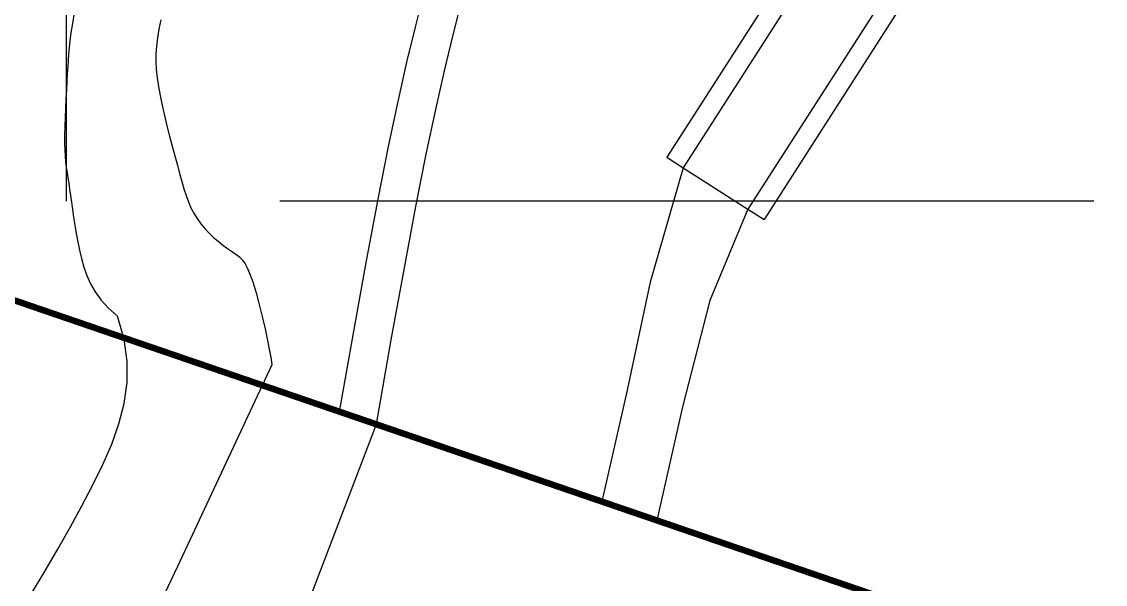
# Model space of a CAD drawing. Header units: millimetres. Extents: x -244126 to 368105, y -173968 to 259060.
# Drawn here: x -170386.5 to -170204.3, y 87924.4 to 88019 of the extents above; entities that cross this region are included whole.
import ezdxf
from ezdxf.xclip import XClip

# ---------------------------------------------------------------- set-up
doc = ezdxf.new("R2010")
doc.units = ezdxf.units.MM
doc.header["$MEASUREMENT"] = 0
doc.header["$XCLIPFRAME"] = 0
doc.linetypes.add('HIDDEN', pattern=[9.525, 6.35, -3.175])
for name, color, linetype in [('CPP-LINE1', 1, 'Continuous'), ('POCH Draft 01', 241, 'Continuous'), ('Top Slope', 11, 'Continuous'), ('WALL', 2, 'Continuous')]:
    doc.layers.add(name, color=color, linetype=linetype)

# ---------------------------------------------------------------- blocks, each defined once
blk = doc.blocks.new('A$Cd4a0c64f')
at = {"layer": 'POCH Draft 01', "color": 8}
for points in [[(274.361, 549.059), (275.425, 550.834), (276.437, 552.563), (277.397, 554.251), (278.301, 555.904), (279.147, 557.525), (279.928, 559.121), (280.618, 560.704), (281.185, 562.288), (281.598, 563.887), (281.826, 565.514), (281.837, 567.184), (281.6, 568.909), (281.083, 570.704)], [(293.114, 566.906), (285.739, 551.172), (279.243, 537.497)]]:
    blk.add_lwpolyline(points, dxfattribs=at)
blk = doc.blocks.new('A$C69619acb')
at = {"layer": 'WALL', "color": 1}
blk.add_lwpolyline([(158.369, 626.189), (160.933, 659.859), (204.833, 766.844), (241.603, 841.4), (265.184, 887.99), (286.545, 934.318), (301.263, 972.832)], dxfattribs=at)
blk = doc.blocks.new('A$C015d2ecd')
at = {"layer": 'WALL', "color": 8}
for p, q in [((24.003, 29.5), (0.003, 29.5)), ((0.003, 29.5), (0.003, 28)), ((0.003, 28), (0.001, 22)), ((0.001, 22), (0, 20.5)), ((70.439, 20.5), (0, 20.5))]:
    blk.add_line(p, q, dxfattribs=at)
at = {"layer": 'WALL', "color": 1}
for p, q in [((31.503, 28), (0.003, 28)), ((69.581, 22), (0.001, 22))]:
    blk.add_line(p, q, dxfattribs=at)
blk = doc.blocks.new('G$CE2FEF259')
at = {"layer": 'CPP-LINE1', "color": 8, "linetype": 'HIDDEN', "ltscale": 10, "elevation": -2.5}
blk.add_lwpolyline([(277.099, 1133.74), (452.476, 1133.74), (452.476, 990.24), (277.099, 990.24)], close=True, dxfattribs=at)
at = {"layer": 'Defpoints', "color": 8, "const_width": 0.5}
blk.add_lwpolyline([(1154.54, 875.623), (818.711, 955.833), (445.469, 1061.91), (494.541, 1194.029), (338.844, 1243.634), (242.086, 993.109), (409.806, 935.64), (433.597, 1004.933), (859.982, 893.974), (1207.087, 811.265)], dxfattribs=at)
at = {"layer": 'Top Slope', "color": 8, "ltscale": 0.1}
for points, elevation in [([(277.697, 1004.928), (277.552, 1004.094), (277.439, 1003.386), (277.355, 1002.775), (277.293, 1002.234), (277.248, 1001.733), (277.213, 1001.246), (277.184, 1000.742), (277.155, 1000.194), (277.121, 999.581), (277.083, 998.914), (277.046, 998.211), (277.01, 997.489), (276.979, 996.767), (276.955, 996.063), (276.942, 995.395), (276.942, 994.78), (276.956, 994.232), (276.984, 993.742), (277.024, 993.294), (277.074, 992.874), (277.132, 992.468), (277.196, 992.061), (277.265, 991.637), (277.336, 991.184), (277.408, 990.688), (277.483, 990.153), (277.563, 989.584), (277.649, 988.986), (277.744, 988.366), (277.849, 987.727), (277.967, 987.077), (278.1, 986.421), (278.252, 985.763), (278.436, 985.105), (278.667, 984.451), (278.962, 983.801), (279.335, 983.156), (279.803, 982.52), (280.38, 981.894), (281.083, 981.279)], -2), ([(284.447, 1004.384), (284.294, 1003.658), (284.179, 1002.985), (284.103, 1002.349), (284.063, 1001.735), (284.06, 1001.128), (284.092, 1000.514), (284.159, 999.877), (284.261, 999.201), (284.394, 998.477), (284.554, 997.714), (284.736, 996.924), (284.931, 996.122), (285.136, 995.321), (285.343, 994.534), (285.546, 993.776), (285.739, 993.059), (285.918, 992.395), (286.087, 991.78), (286.254, 991.212), (286.425, 990.684), (286.606, 990.191), (286.804, 989.73), (287.027, 989.295), (287.28, 988.881), (287.567, 988.485), (287.883, 988.108), (288.218, 987.752), (288.565, 987.42), (288.913, 987.115), (289.254, 986.84), (289.579, 986.596), (289.879, 986.386), (290.149, 986.208), (290.391, 986.043), (290.613, 985.863), (290.821, 985.644), (291.022, 985.36), (291.221, 984.987), (291.427, 984.498), (291.644, 983.869), (291.877, 983.087), (292.118, 982.193), (292.356, 981.24), (292.579, 980.282), (292.778, 979.374), (292.94, 978.568), (293.056, 977.919), (293.114, 977.481)], -1)]:
    blk.add_lwpolyline(points, dxfattribs=dict(at, elevation=elevation))
blk.add_lwpolyline([(298.39, 973.816), (299.471, 979.94), (300.497, 985.58), (301.406, 990.391), (302.22, 994.498), (302.961, 998.025), (303.65, 1001.095), (304.306, 1003.828), (304.952, 1006.346), (305.612, 1008.77), (306.323, 1011.181), (307.121, 1013.636), (308.04, 1016.188), (309.113, 1018.89), (310.372, 1021.797), (311.852, 1024.966), (313.645, 1028.578), (325.333, 1046.816)], dxfattribs=at)
at = {"layer": 'WALL', "color": 8}
for points in [[(301.263, 972.832), (302.424, 979.411), (303.447, 985.033), (304.351, 989.82), (305.16, 993.898), (305.893, 997.388), (306.572, 1000.416), (307.218, 1003.106), (307.852, 1005.579), (308.498, 1007.951), (309.189, 1010.293), (309.959, 1012.664), (310.846, 1015.126), (311.884, 1017.739), (313.108, 1020.565), (314.555, 1023.664), (316.26, 1027.097)], [(325.196, 992.854), (322.636, 983.926), (320.769, 975.258), (318.858, 966.803)], [(330.246, 989.615), (327.269, 982.492), (325.144, 974.203), (323.14, 965.336)]]:
    blk.add_lwpolyline(points, dxfattribs=at)
at = {"layer": 'Top Slope', "color": 8, "ltscale": 0.1}
blk.add_blockref('A$Cd4a0c64f', (0, 410.574), dxfattribs=at)
at = {"layer": 'WALL', "color": 8}
blk.add_blockref('A$C69619acb', (0, 0), dxfattribs=at)
at = {"layer": 'WALL', "color": 8, "rotation": 57.34642066842176}
blk.add_blockref('A$C015d2ecd', (348.769, 977.744), dxfattribs=at)

msp = doc.modelspace()

# ---------------------------------------------------------------- block references
at = {"layer": 'WALL'}
ref = msp.add_blockref('G$CE2FEF259', (-170976.46562, 85853.65289), dxfattribs=dict(at, xscale=2.15622, yscale=2.15622, zscale=2.15622))
XClip(ref).set_block_clipping_path([(229.8917036206, 427.7812507302), (2596.1703750715, 1370.8402830809)])

doc.saveas('drawing.dxf')
